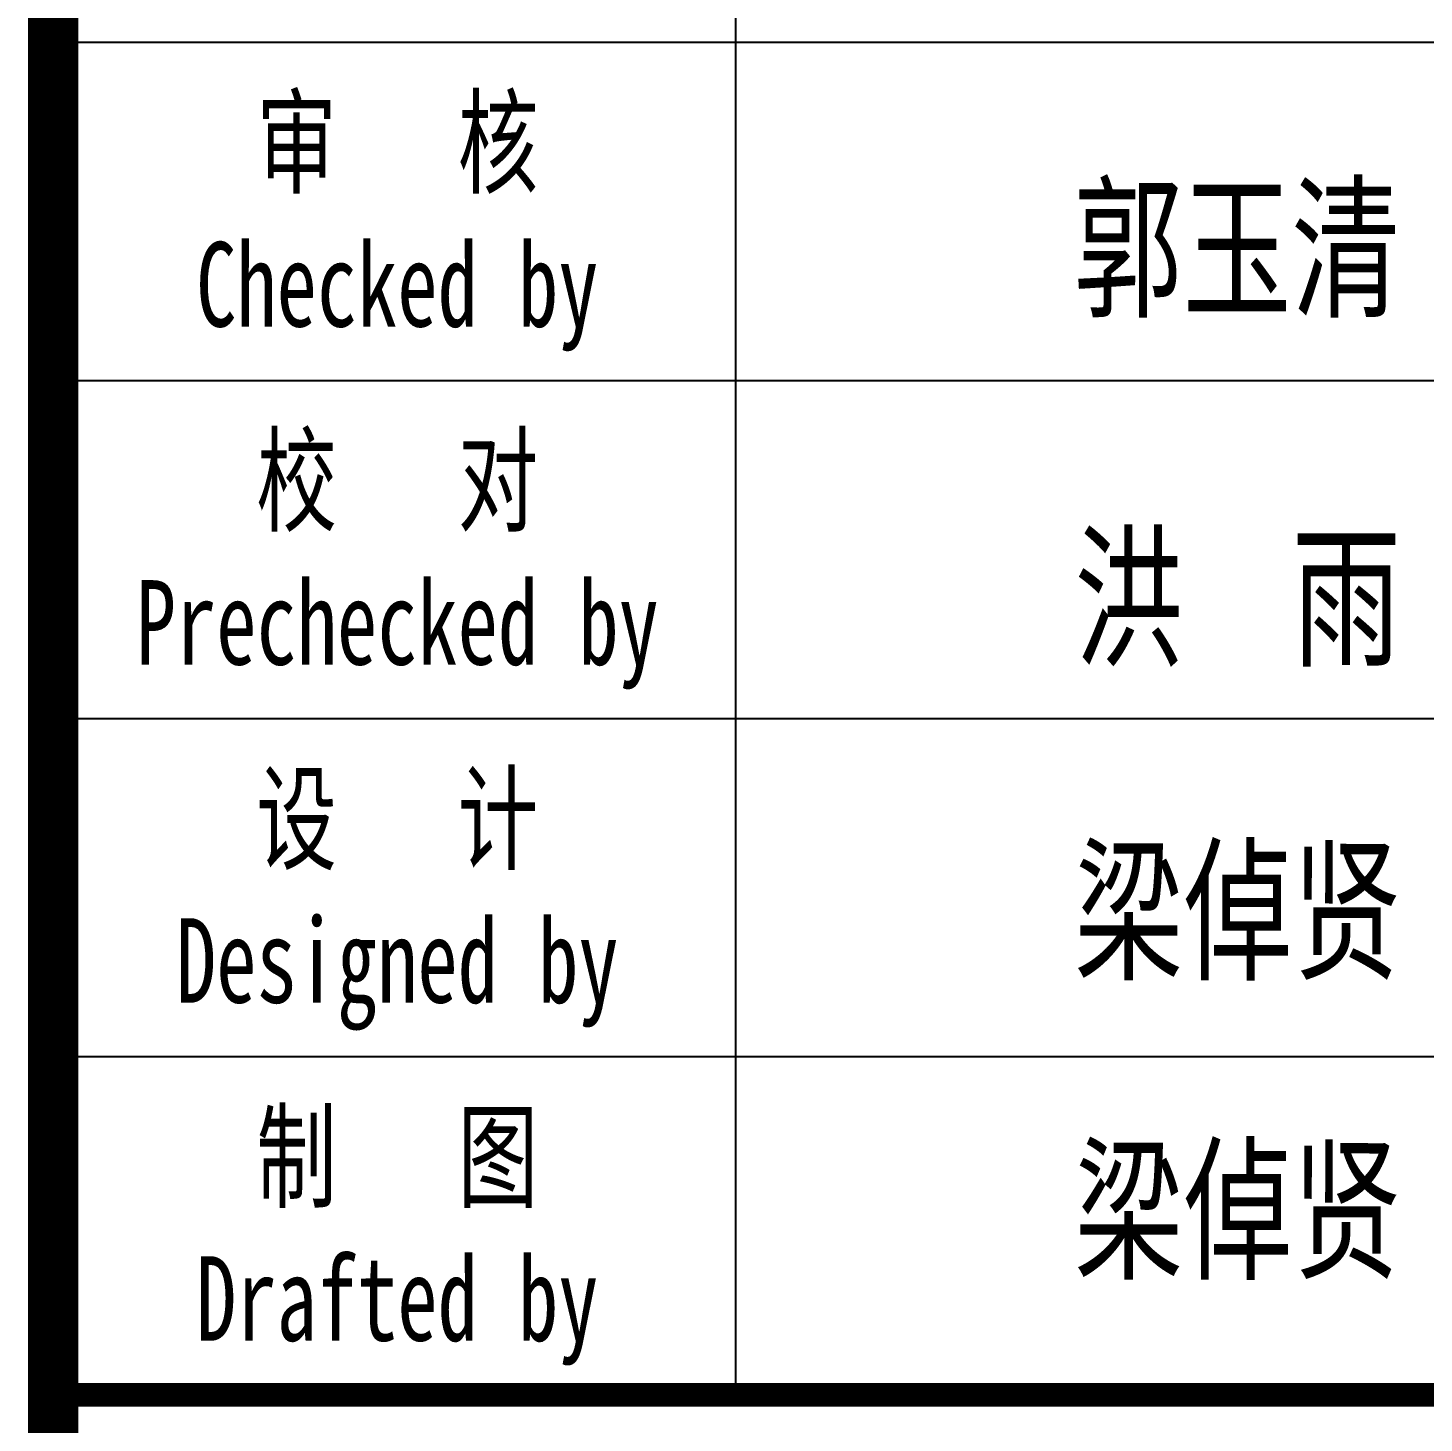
# Model space of a CAD drawing. Extents: x 177291 to 1288761, y 177638 to 322898.
# Drawn here: x 890294 to 894709, y 184811 to 189223 of the extents above; entities that cross this region are included whole.
import ezdxf
from ezdxf.enums import TextEntityAlignment as Align

# ---------------------------------------------------------------- set-up
doc = ezdxf.new("R2010")
doc.units = 0
doc.header["$LTSCALE"] = 1000
doc.layers.add('PUB_TEXT', color=7, linetype='Continuous')
doc.layers.add('PUB_TITLE', color=4, linetype='Continuous')
doc.styles.add('_gyy_title_ST', font='', dxfattribs={"width": 0.8})
doc.styles.get('_gyy_title_ST').set_extended_font_data('SimSun')

msp = doc.modelspace()

# ---------------------------------------------------------------- linework, layer by layer
at = {"layer": 'PUB_TITLE'}
for p, q in [((892531.01, 192383.36), (892531.01, 184900.21)), ((897876.12, 189176.3), (890392.97, 189176.3)), ((897876.12, 188107.28), (890392.97, 188107.28)), ((897876.12, 187038.25), (890392.97, 187038.25)), ((897876.12, 185969.23), (890392.97, 185969.23))]:
    msp.add_line(p, q, dxfattribs=at)
at = {"layer": 'PUB_TITLE', "const_width": 159.09}
msp.add_lwpolyline([(890373.38, 239899.66), (897797.66, 239899.66), (897797.66, 179020.59), (890373.38, 179020.59)], close=True, dxfattribs=at)
at = {"layer": 'PUB_TITLE', "const_width": 74.83}
msp.add_lwpolyline([(890392.97, 184900.21), (897876.12, 184900.21)], dxfattribs=at)

# ---------------------------------------------------------------- texts
at = {"layer": 'PUB_TEXT', "color": 3, "style": '_gyy_title_ST', "width": 0.7}
for s, p in [('郭玉清', (893600.55, 188345.85)), ('洪  雨', (893602.94, 187241.72)), ('梁倬贤', (893602.94, 186250.44)), ('梁倬贤', (893602.94, 185304.39))]:
    msp.add_text(s, height=360.946, dxfattribs=at).set_placement(p)
at = {"layer": 'PUB_TITLE', "style": '_gyy_title_ST', "width": 0.7}
for s, height, p in [('审   核', 267.255, (891462, 188727.31)), ('Checked by', 267.255, (891461.99, 188278.32)), ('校   对', 267.255, (891462, 187658.29)), ('Prechecked by', 267.2551, (891461.99, 187209.3)), ('设   计', 267.255, (891462, 186589.26)), ('Designed by', 267.2551, (891461.99, 186140.28)), ('制   图', 267.255, (891462, 185520.24)), ('Drafted by', 267.255, (891461.99, 185071.26))]:
    msp.add_text(s, height=height, dxfattribs=at).set_placement(p, align=Align.CENTER)

doc.saveas('drawing.dxf')
